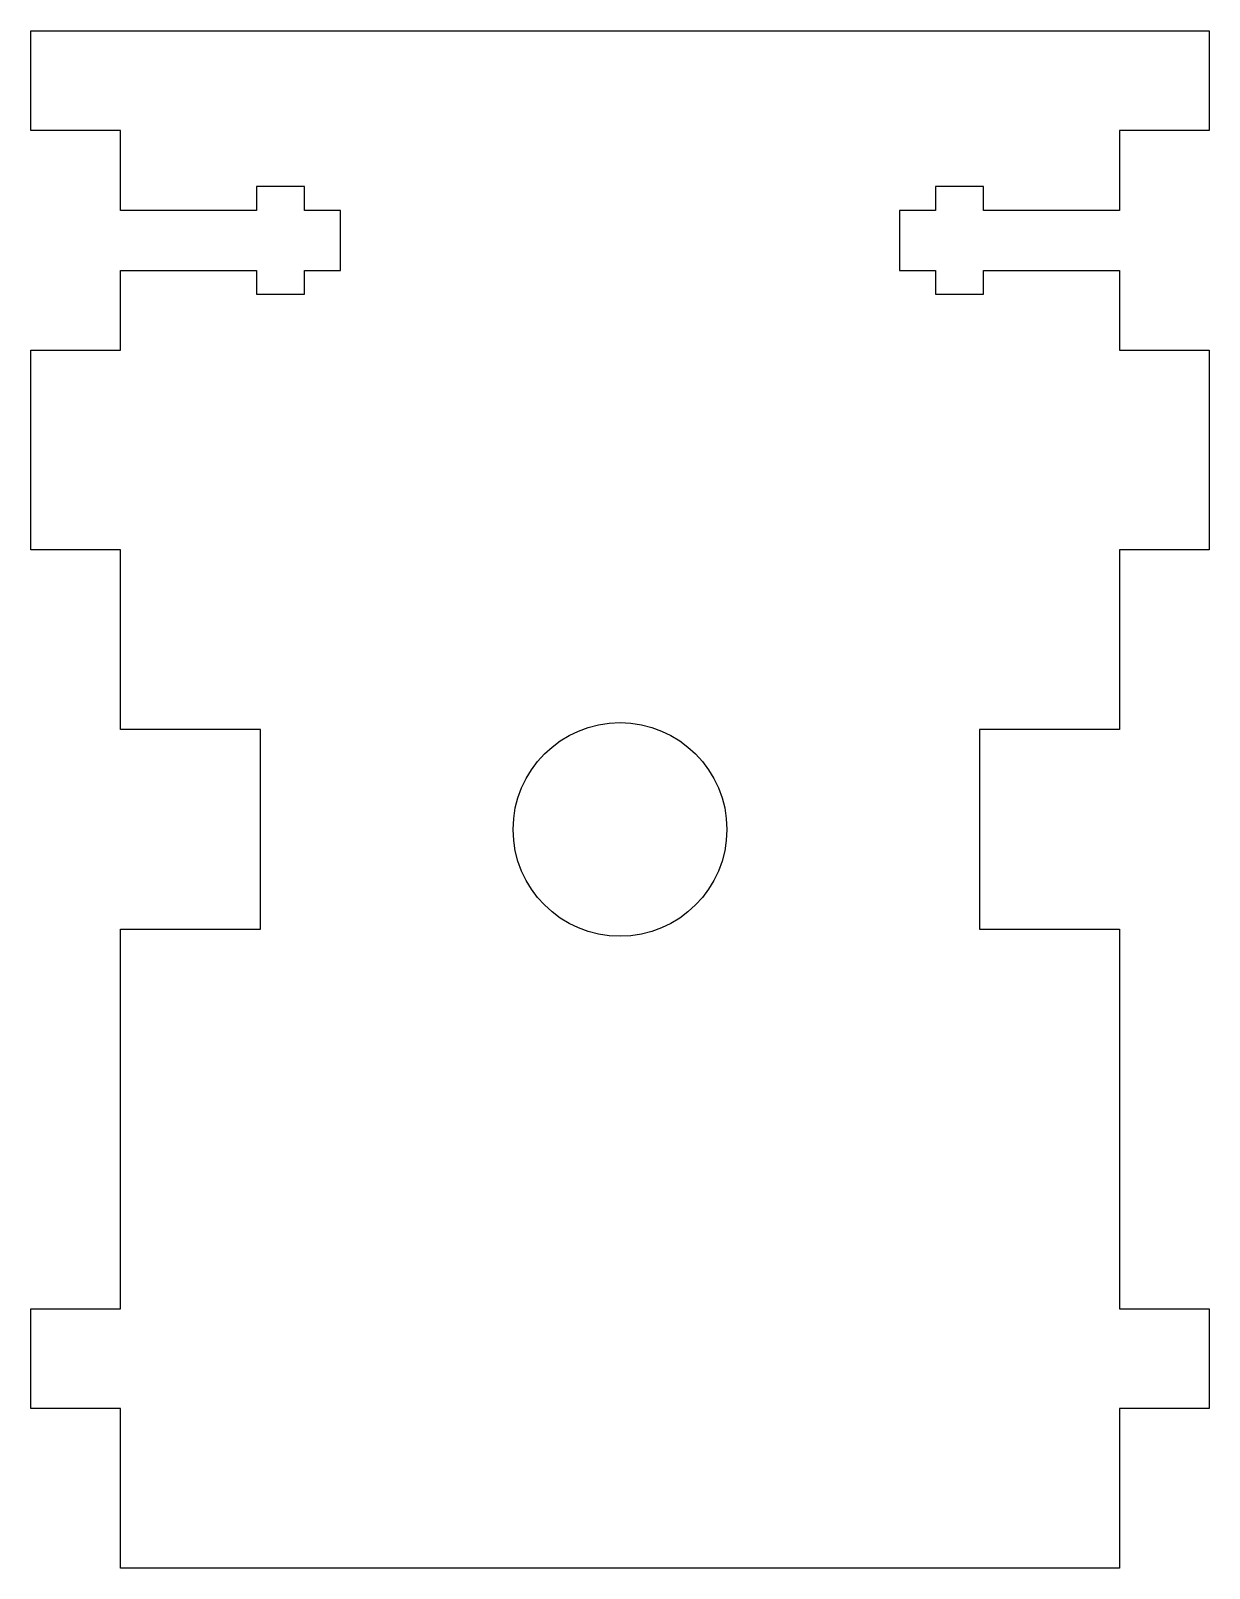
# Model space of a CAD drawing. Header units: millimetres. Extents: x -66.5 to -7.5, y 58 to 135.
import ezdxf

# ---------------------------------------------------------------- set-up
doc = ezdxf.new("R2010")
doc.units = ezdxf.units.MM
doc.layers.get('0').update_dxf_attribs({"linetype": 'CONTINUOUS'})

msp = doc.modelspace()

# ---------------------------------------------------------------- linework, layer by layer
msp.add_lwpolyline([(-12, 100), (-19, 100), (-19, 90), (-12, 90), (-12, 71), (-7.5, 71), (-7.5, 66), (-12, 66), (-12, 63), (-12, 58), (-62, 58), (-62, 63), (-62, 66), (-66.5, 66), (-66.5, 71), (-62, 71), (-62, 90), (-55, 90), (-55, 100), (-62, 100), (-62, 109), (-66.5, 109), (-66.5, 119), (-62, 119), (-62, 123), (-55.2, 123), (-55.2, 121.8), (-52.8, 121.8), (-52.8, 123), (-51, 123), (-51, 126), (-52.8, 126), (-52.8, 127.2), (-55.2, 127.2), (-55.2, 126), (-62, 126), (-62, 130), (-66.5, 130), (-66.5, 135), (-7.5, 135), (-7.5, 130), (-12, 130), (-12, 126), (-18.8, 126), (-18.8, 127.2), (-21.2, 127.2), (-21.2, 126), (-23, 126), (-23, 123), (-21.2, 123), (-21.2, 121.8), (-18.8, 121.8), (-18.8, 123), (-12, 123), (-12, 119), (-7.5, 119), (-7.5, 109), (-12, 109)], close=True)
msp.add_circle((-37, 95), 5.35)

doc.saveas('drawing.dxf')
